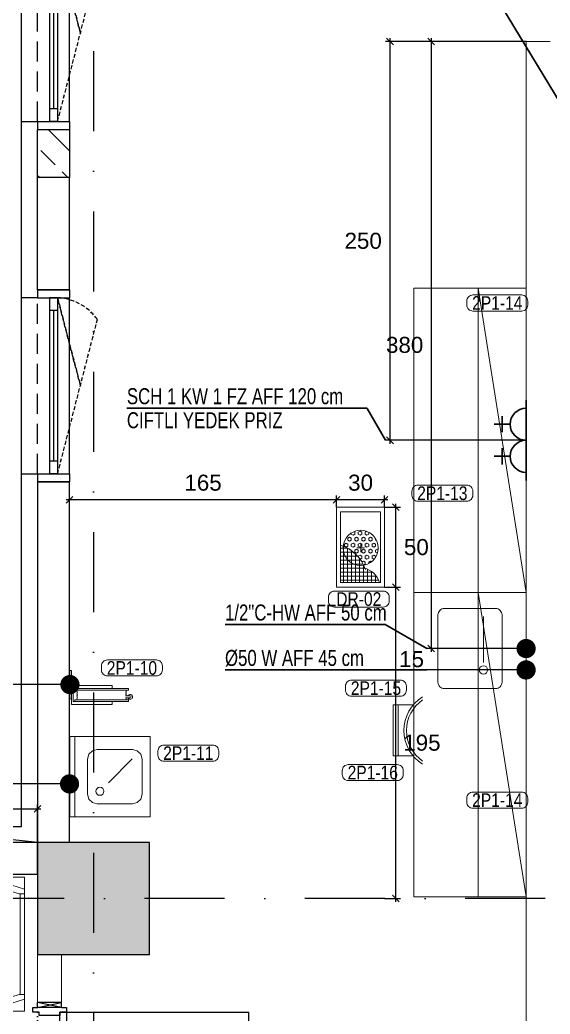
# Model space of a CAD drawing. Header units: millimetres. Extents: x -2755 to 27598, y -1135 to 13405.
# Drawn here: x 3949 to 4280, y 6718 to 7338 of the extents above; entities that cross this region are included whole.
import ezdxf
from ezdxf.enums import TextEntityAlignment as Align

# ---------------------------------------------------------------- set-up
doc = ezdxf.new("R2010")
doc.units = ezdxf.units.MM
doc.header["$LTSCALE"] = 100
for name, pattern in [('DASHDOT', [1, 0.5, -0.25, 0, -0.25]), ('DASHDOT2', [0.5, 0.25, -0.125, 0, -0.125]), ('DOT', [0.25, 0, -0.25]), ('HIDDEN', [0.375, 0.25, -0.125])]:
    doc.linetypes.add(name, pattern=pattern)
for name, color, linetype, lineweight in [('AD', 5, 'Continuous', 9), ('AK', 7, 'Continuous', 15), ('AP', 6, 'Continuous', 15), ('Y-DUVAR BIMS', 14, 'Continuous', 25), ('Y-DUVAR GAZBETON', 161, 'Continuous', 20)]:
    doc.layers.add(name, color=color, linetype=linetype, lineweight=lineweight)
doc.layers.add('AKS', color=7, linetype='DASHDOT2', transparency=0.8)
for name, color, linetype in [('DUVAR', 7, 'Continuous'), ('KA-PEN', 5, 'Continuous'), ('KA-PEN-5 @ 1', 5, 'Continuous'), ('KOLON', 7, 'Continuous'), ('KOR KASA', 1, 'Continuous'), ('OK', 7, 'Continuous'), ('OLCU DIS', 7, 'Continuous'), ('Rec-mantolamakulerengi', 230, 'Continuous'), ('TARAMA', 7, 'Continuous')]:
    doc.layers.add(name, color=color, linetype=linetype)
for name, color, linetype, lineweight, true_color in [('MAKPA ELEKTRIK', 7, 'Continuous', 30, 0x93039a), ('MAKPA GIDER OLC', 7, 'Continuous', 30, 0xcf6a1e), ('MAKPA SIHHI', 7, 'Continuous', 30, 0x428a93)]:
    doc.layers.add(name, color=color, linetype=linetype, lineweight=lineweight, true_color=true_color)
doc.layers.add('MAKPA YER IZGARASI', color=8, linetype='Continuous', lineweight=5, transparency=0.5)
doc.styles.add('MAKPA TESISAT', font='arial.ttf', dxfattribs={"height": 10})
doc.styles.add('OLC-50', font='romans.shx', dxfattribs={"width": 0.5, "height": 0.15})
doc.styles.add('olcu', font='romans.shx', dxfattribs={"width": 0.5})
doc.styles.add('POZ TEXT', font='ARIALN.TTF', dxfattribs={"height": 9})
doc.styles.add('TEZGAH POZ NO', font='arial.ttf', dxfattribs={"height": 10})
doc.dimstyles.new('1-200', dxfattribs={"dimtxt": 40, "dimasz": 2, "dimexe": 0, "dimexo": 0, "dimgap": 10, "dimtad": 1, "dimdec": 4, "dimrnd": 0.1, "dimzin": 9, "dimdsep": 46, "dimtxsty": 'olcu', "dimblk1": 'SOL', "dimblk2": 'SAG', "dimsah": 1, "dimcen": 0, "dimse1": 1, "dimse2": 1, "dimclre": 13, "dimadec": 0, "dimazin": 0, "dimtfac": 1, "dimtdec": 4, "dimtix": 1, "dimtmove": 2, "dimatfit": 2, "dimldrblk": 'SOL', "dimfxl": 0, "dimtolj": 1, "dimarcsym": 0})
doc.dimstyles.new('MAKPA TESISAT DIM', dxfattribs={"dimscale": 0.7, "dimtxt": 12, "dimasz": 6, "dimexe": 4, "dimexo": 0, "dimgap": 8, "dimtad": 2, "dimtih": 1, "dimtoh": 1, "dimdec": 0, "dimrnd": 5, "dimzin": 0, "dimdsep": 46, "dimtxsty": 'MAKPA TESISAT', "dimblk1": 'OBLIQUE', "dimblk2": 'OBLIQUE', "dimsah": 1, "dimcen": 0, "dimdle": 3, "dimclrd": 256, "dimclre": 256, "dimclrt": 256, "dimadec": 0, "dimazin": 0, "dimtfac": 1, "dimtdec": 0, "dimtix": 1, "dimtofl": 0, "dimtmove": 2, "dimatfit": 3, "dimldrblk": 'OBLIQUE', "dimfxl": 0, "dimtvp": 7, "dimtolj": 1, "dimtzin": 0, "dimarcsym": 0})

# ---------------------------------------------------------------- blocks, each defined once
blk = doc.blocks.new('TASIYICI SISTEM (2.KAT)')
at = {"layer": 'TARAMA'}
h = blk.add_hatch(dxfattribs=at)
h.set_pattern_fill('ANSI33', color=253, scale=100)
h.set_pattern_definition([(45, (83461.35, -12320), (-17.6776695, 17.6776695), []), (45, (83479.027, -12320), (-17.6776695, 17.6776695), [12.5, -6.25])])
h.paths.add_polyline_path([(-1920, -5565), (-1850, -5565), (-1850, -5495), (-1920, -5495)])
h.paths.add_polyline_path([(-5635, -7595), (-5575, -7595), (-5575, -7525), (-5635, -7525)])
h.paths.add_polyline_path([(-5935, -6785), (-5935, -6815), (-6050, -6815), (-6050, -6970), (-6080, -6970), (-6080, -6785)])
h.paths.add_polyline_path([(-6080, -7595), (-6020, -7595), (-6020, -7525), (-6080, -7525)])
h.paths.add_polyline_path([(-5640, -6900), (-5570, -6900), (-5570, -6970), (-5640, -6970)])
h.paths.add_polyline_path([(-2235, -5565), (-2175, -5565), (-2175, -5495), (-2235, -5495)])
h.paths.add_polyline_path([(-1540, -5565), (-1470, -5565), (-1470, -5495), (-1540, -5495)])
h.paths.add_polyline_path([(-1540, -6320), (-1470, -6320), (-1470, -6250), (-1540, -6250)])
h.paths.add_polyline_path([(-2240, -6320), (-2170, -6320), (-2170, -6250), (-2240, -6250)])
h.paths.add_polyline_path([(-1540, -6970), (-1470, -6970), (-1470, -6900), (-1540, -6900)])
h.paths.add_polyline_path([(-1510, -7595), (-1470, -7595), (-1470, -7420), (-1510, -7420)])
h.paths.add_polyline_path([(-2220, -7595), (-2190, -7595), (-2190, -6900), (-2220, -6900)])
h.paths.add_polyline_path([(-3090, -6320), (-3020, -6320), (-3020, -6250), (-3090, -6250)])
h.paths.add_polyline_path([(-3940, -6320), (-3870, -6320), (-3870, -6250), (-3940, -6250)])
h.paths.add_polyline_path([(-4790, -6320), (-4720, -6320), (-4720, -6250), (-4790, -6250)])
h.paths.add_polyline_path([(-3090, -6970), (-3020, -6970), (-3020, -6900), (-3090, -6900)])
h.paths.add_polyline_path([(-3940, -6970), (-3870, -6970), (-3870, -6900), (-3940, -6900)])
h.paths.add_polyline_path([(-4790, -6970), (-4720, -6970), (-4720, -6900), (-4790, -6900)])
h.paths.add_polyline_path([(-3085, -7595), (-3025, -7595), (-3025, -7525), (-3085, -7525)])
h.paths.add_polyline_path([(-3935, -7595), (-3875, -7595), (-3875, -7525), (-3935, -7525)])
h.paths.add_polyline_path([(-4785, -7595), (-4725, -7595), (-4725, -7525), (-4785, -7525)])
h.paths.add_polyline_path([(-3085, -5565), (-3025, -5565), (-3025, -5495), (-3085, -5495)])
h.paths.add_polyline_path([(-3935, -5565), (-3875, -5565), (-3875, -5495), (-3935, -5495)])
h.paths.add_polyline_path([(-4785, -5565), (-4725, -5565), (-4725, -5495), (-4785, -5495)])
h.paths.add_polyline_path([(-6210, -5495), (-5590, -5495), (-5590, -6435), (-5795, -6435), (-5795, -6405), (-5620, -6405), (-5620, -5525), (-6050, -5525), (-6050, -6405), (-5935, -6405), (-5935, -6435), (-6210, -6435), (-6210, -6405), (-6080, -6405), (-6080, -5525), (-6210, -5525)])
h.paths.add_polyline_path([(-500, -6970), (-430, -6970), (-430, -6900), (-500, -6900)])
h.paths.add_polyline_path([(-890, -7315), (-820, -7315), (-820, -7245), (-890, -7245)])
h.paths.add_polyline_path([(-245, -6320), (-175, -6320), (-175, -6250), (-245, -6250)])
h.paths.add_polyline_path([(-890, -6320), (-820, -6320), (-820, -6250), (-890, -6250)])
h.paths.add_polyline_path([(-890, -6970), (-820, -6970), (-820, -6900), (-890, -6900)])
h.paths.add_polyline_path([(-1600, -4475), (-1890, -4475), (-1890, -4715), (-1470, -4715), (-1470, -4745), (-1920, -4745), (-1920, -4445), (-1600, -4445)])
h.paths.add_polyline_path([(-755, -4715), (-1005, -4715), (-1005, -4755), (-755, -4755)])
h.paths.add_polyline_path([(-755, -5525), (-1005, -5525), (-1005, -5565), (-755, -5565)])
h.paths.add_polyline_path([(-135, -5835), (-135, -5565), (-405, -5565), (-405, -5245), (-375, -5245), (-375, -5535), (-135, -5535), (-135, -4415), (-105, -4415), (-105, -5865), (-205, -5865), (-205, -5835)])
at = {"layer": 'AKS', "color": 14, "ltscale": 2}
for p, q in [((-1885, 1005), (-1885, -13375)), ((16415, -5530), (-7145, -5530))]:
    blk.add_line(p, q, dxfattribs=at)
at = {"layer": 'KOLON', "color": 4, "ltscale": 5}
blk.add_lwpolyline([(-1920, -5565), (-1850, -5565), (-1850, -5495), (-1920, -5495)], close=True, dxfattribs=at)
blk = doc.blocks.new('*U118')
at = {"color": 0}
for p, q in [((-10, 5), (-10, 115)), ((12.5, 115), (7.5, 115)), ((7.5, 115), (7.5, 5)), ((12.5, 115), (12.5, 5)), ((20, 5), (20, 115)), ((12.5, 107), (7.5, 107)), ((10, 107), (10, 13)), ((12.5, 13), (7.5, 13)), ((12.5, 5), (7.5, 5)), ((12.5, 5), (7.5, 5))]:
    blk.add_line(p, q, dxfattribs=at)
at = {"color": 0, "linetype": 'HIDDEN', "ltscale": 0.5}
blk.add_line((0, 5), (0, 115), dxfattribs=at)
at = {"linetype": 'HIDDEN', "ltscale": 0.1}
for p, q in [((12.5, 115), (26.76, 60.22)), ((26.76, 60.22), (12.5, 115)), ((12.51, 5), (37.4, 101.44))]:
    blk.add_line(p, q, dxfattribs=at)
blk.add_arc((10.97, 82.53), 32.5, 35.57763, 87.29836, dxfattribs=at)
at = {"layer": 'Rec-mantolamakulerengi'}
for p, q in [((0, 115), (20, 115)), ((0, 5), (20, 5))]:
    blk.add_line(p, q, dxfattribs=at)
for points in [[(0, 120), (0, 115)], [(20, 120), (20, 115)], [(0, 5), (0, 0)], [(20, 5), (20, 0)]]:
    blk.add_lwpolyline(points, dxfattribs=at)
at = {"layer": 'Y-DUVAR BIMS'}
for p, q in [((0, 120), (20, 120)), ((0, 0), (20, 0))]:
    blk.add_line(p, q, dxfattribs=at)
blk = doc.blocks.new('20-30 hatil')
at = {"layer": 'TARAMA'}
h = blk.add_hatch(dxfattribs=at)
h.set_pattern_fill('ANSI33', color=253, scale=100)
h.set_pattern_definition([(45, (-14230.717, 46.517), (-17.67767, 17.67767), []), (45, (-14213.04, 46.517), (-17.67767, 17.67767), [12.5, -6.25])])
h.paths.add_polyline_path([(-15, 20), (-15, 0), (15, 0), (15, 20)])
at = {"color": 0}
blk.add_lwpolyline([(-15, 20), (15, 20), (15, 0), (-15, 0), (-15, 20)], dxfattribs=at)
blk = doc.blocks.new('DIS CEPHE_KAT2')
at = {"layer": 'Rec-mantolamakulerengi'}
for points in [[(3960, 7165), (3950, 7165), (3950, 7275), (3960, 7275)], [(3610, 6825), (3610, 6835), (3950, 6835), (3950, 7055), (3960, 7055)]]:
    blk.add_lwpolyline(points, dxfattribs=at)
at = {"layer": 'Y-DUVAR BIMS'}
blk.add_line((3980, 7170), (3980, 7240), dxfattribs=at)
for points in [[(3980, 7170), (3960, 7170), (3960, 7240)], [(3980, 6825), (3980, 7050), (3960, 7050), (3960, 6825)], [(3960, 6825), (3705, 6825)], [(3960, 6805), (3705, 6805)]]:
    blk.add_lwpolyline(points, dxfattribs=at)
at = {"layer": 'KA-PEN'}
for p in [(3960, 7270), (3960, 7050)]:
    blk.add_blockref('*U118', p, dxfattribs=at)
at = {"layer": 'KOLON', "color": 4, "rotation": 270}
blk.add_blockref('20-30 hatil', (3960, 7255), dxfattribs=at)
blk = doc.blocks.new('SOL')
at = {"color": 0}
for p, q in [((0, 30), (0, -6.96)), ((7.58, 0), (-6.97, 0))]:
    blk.add_line(p, q, dxfattribs=at)
blk.add_circle((0, 0), 3, dxfattribs=at)
blk = doc.blocks.new('SAG')
at = {"color": 0}
for p, q in [((0, -30), (0, 6.96)), ((7.58, 0), (-6.97, 0))]:
    blk.add_line(p, q, dxfattribs=at)
blk.add_circle((0, 0), 3, dxfattribs=at)
blk = doc.blocks.new('*D180')
at = {"layer": 'OLCU DIS', "color": 0, "lineweight": -2, "transparency": 16777216}
blk.add_line((-328, 13135), (19098, 13135), dxfattribs=at)
at = {"layer": 'OLCU DIS', "color": 0, "lineweight": -2, "transparency": 16777216, "xscale": 2, "yscale": 2, "zscale": 2, "rotation": 180}
blk.add_blockref('SOL', (-330, 13135), dxfattribs=at)
at = {"layer": 'OLCU DIS', "color": 0, "lineweight": -2, "transparency": 16777216, "xscale": 2, "yscale": 2, "zscale": 2}
blk.add_blockref('SAG', (19100, 13135), dxfattribs=at)
at = {"layer": 'OLCU DIS', "color": 0, "transparency": 16777216, "insert": (9385, 13165), "char_height": 40, "attachment_point": 5, "style": 'olcu'}
blk.add_mtext('\\A1;19430', dxfattribs=at)
blk = doc.blocks.new('_Open30')
at = {"color": 0, "linetype": 'ByBlock', "lineweight": -2}
for p, q in [((-1, 0.27), (0, 0)), ((0, 0), (-1, -0.27)), ((0, 0), (-1, 0))]:
    blk.add_line(p, q, dxfattribs=at)
blk = doc.blocks.new('*D236')
at = {"layer": 'OLCU DIS', "color": 0, "lineweight": -2, "transparency": 16777216}
blk.add_line((-1200, 1712), (-1200, 12198), dxfattribs=at)
at = {"layer": 'OLCU DIS', "color": 0, "lineweight": -2, "transparency": 16777216, "xscale": 2, "yscale": 2, "zscale": 2}
for name, p, rotation in [('SAG', (-1200, 12200), 90), ('SOL', (-1200, 1710), 270)]:
    blk.add_blockref(name, p, dxfattribs=dict(at, rotation=rotation))
at = {"layer": 'OLCU DIS', "color": 0, "transparency": 16777216, "insert": (-1230, 6955), "char_height": 40, "attachment_point": 5, "rotation": 90, "style": 'olcu'}
blk.add_mtext('\\A1;10490', dxfattribs=at)
blk = doc.blocks.new('*D240')
at = {"layer": 'OLCU DIS', "color": 0, "lineweight": -2, "transparency": 16777216}
blk.add_line((-960, 6827), (-960, 8318), dxfattribs=at)
at = {"layer": 'OLCU DIS', "color": 0, "lineweight": -2, "transparency": 16777216, "xscale": 2, "yscale": 2, "zscale": 2}
for name, p, rotation in [('SAG', (-960, 8320), 90), ('SOL', (-960, 6825), 270)]:
    blk.add_blockref(name, p, dxfattribs=dict(at, rotation=rotation))
at = {"layer": 'OLCU DIS', "color": 0, "transparency": 16777216, "insert": (-990, 7572.5), "char_height": 40, "attachment_point": 5, "rotation": 90, "style": 'olcu'}
blk.add_mtext('\\A1;1495', dxfattribs=at)
blk = doc.blocks.new('*D266')
at = {"layer": 'OLCU DIS', "color": 0, "lineweight": -2, "transparency": 16777216}
blk.add_line((-840, 6827), (-840, 7043), dxfattribs=at)
at = {"layer": 'OLCU DIS', "color": 0, "lineweight": -2, "transparency": 16777216, "xscale": 2, "yscale": 2, "zscale": 2}
for name, p, rotation in [('SAG', (-840, 7045), 90), ('SOL', (-840, 6825), 270)]:
    blk.add_blockref(name, p, dxfattribs=dict(at, rotation=rotation))
at = {"layer": 'OLCU DIS', "color": 0, "transparency": 16777216, "insert": (-870, 6935), "char_height": 40, "attachment_point": 5, "rotation": 90, "style": 'olcu'}
blk.add_mtext('\\A1;220', dxfattribs=at)
blk = doc.blocks.new('*D267')
at = {"layer": 'OLCU DIS', "color": 0, "lineweight": -2, "transparency": 16777216}
blk.add_line((-840, 7047), (-840, 7168), dxfattribs=at)
at = {"layer": 'OLCU DIS', "color": 0, "lineweight": -2, "transparency": 16777216, "xscale": 2, "yscale": 2, "zscale": 2}
for name, p, rotation in [('SAG', (-840, 7170), 90), ('SOL', (-840, 7045), 270)]:
    blk.add_blockref(name, p, dxfattribs=dict(at, rotation=rotation))
at = {"layer": 'OLCU DIS', "color": 0, "transparency": 16777216, "insert": (-870, 7107.5), "char_height": 40, "attachment_point": 5, "rotation": 90, "style": 'olcu'}
blk.add_mtext('\\A1;125', dxfattribs=at)
blk = doc.blocks.new('*D268')
at = {"layer": 'OLCU DIS', "color": 0, "lineweight": -2, "transparency": 16777216}
blk.add_line((-840, 7172), (-840, 7268), dxfattribs=at)
at = {"layer": 'OLCU DIS', "color": 0, "lineweight": -2, "transparency": 16777216, "xscale": 2, "yscale": 2, "zscale": 2}
for name, p, rotation in [('SAG', (-840, 7270), 90), ('SOL', (-840, 7170), 270)]:
    blk.add_blockref(name, p, dxfattribs=dict(at, rotation=rotation))
at = {"layer": 'OLCU DIS', "color": 0, "transparency": 16777216, "insert": (-870, 7220), "char_height": 40, "attachment_point": 5, "rotation": 90, "style": 'olcu'}
blk.add_mtext('\\A1;100', dxfattribs=at)
blk = doc.blocks.new('*D269')
at = {"layer": 'OLCU DIS', "color": 0, "lineweight": -2, "transparency": 16777216}
blk.add_line((-840, 7272), (-840, 7388), dxfattribs=at)
at = {"layer": 'OLCU DIS', "color": 0, "lineweight": -2, "transparency": 16777216, "xscale": 2, "yscale": 2, "zscale": 2}
for name, p, rotation in [('SAG', (-840, 7390), 90), ('SOL', (-840, 7270), 270)]:
    blk.add_blockref(name, p, dxfattribs=dict(at, rotation=rotation))
at = {"layer": 'OLCU DIS', "color": 0, "transparency": 16777216, "insert": (-752.25, 7303.43), "char_height": 40, "attachment_point": 5, "rotation": 90, "style": 'olcu'}
blk.add_mtext('\\A1;120', dxfattribs=at)
blk = doc.blocks.new('*U3009')
at = {"color": 0, "linetype": 'DOT', "ltscale": 0.1}
blk.add_line((-120, 15), (0, 15), dxfattribs=at)
at = {"color": 0, "lineweight": -2}
for p, q in [((-60, 7.5), (-60, 7.5)), ((-107, -3), (-107, 1)), ((-13.1, -3), (-13.1, 1)), ((-3, -3), (-3, -117))]:
    blk.add_line(p, q, dxfattribs=at)
for points in [[(-120, 0), (-120, -3), (-117, -3), (-117, 1), (-115, 1), (-115, 14), (-117, 14), (-117, 18), (-120, 18), (-120, 15)], [(0, 0), (0, -3), (-3, -3), (-3, 1), (-5, 1), (-5, 14), (-3, 14), (-3, 18), (0, 18), (0, 15)]]:
    blk.add_lwpolyline(points, dxfattribs=at)
blk.add_lwpolyline([(-117, -3), (-117, 1), (-3, 1), (-3, -3)], close=True, dxfattribs=at)
blk.add_arc((-3, -3), 114, 180, 270, dxfattribs=at)
at = {"style": 'OLC-50', "width": 0.5, "flags": 1}
for tag, p in [('K-NO', (-182.76, -83.82)), ('K-KANRENK', (-2.31, -88.79)), ('K-BLOK', (-183.43, -120.56)), ('K-KASRENK', (-1.25, -126.74)), ('K-KAT', (-184.31, -156.03)), ('K-TAMACILMA', (-2.77, -165.71)), ('K-MAHALKOD', (-183.25, -193.98)), ('K-FOTOSEL', (-1.83, -201.71)), ('K-MAHALAD', (-184.78, -232.95)), ('K-HERMETIK', (0.08, -236.3)), ('K-ACILISYON', (-183.83, -268.95)), ('K-HIDROLIK', (-2.21, -270.16)), ('K-YANGIN', (-181.93, -303.54)), ('K-KART', (-0.38, -303.83)), ('K-KANATTIP', (-184.21, -337.41)), ('K-BAND', (-1.83, -345.67)), ('K-KANATMALZ', (-182.39, -371.07)), ('K-MENFEZ', (0.08, -380.26)), ('K-KASAMALZ', (-181.37, -410.06)), ('K-PBAR', (-2.21, -414.12)), ('K-KASATIP', (-182.05, -446.79)), ('K-ELEKTRIKLI', (-0.38, -447.79)), ('K-DUVAR', (-182.05, -485.23)), ('K-TIP', (-0.38, -486.44)), ('K-REZ1', (-0.38, -524.33)), ('K-REZ2', (-0.38, -560.76)), ('K-REZ3', (-0.38, -600.74))]:
    blk.add_attdef(tag, p, '', height=30, dxfattribs=at)
blk = doc.blocks.new('kor kasa')
at = {"layer": 'KOR KASA'}
for p, q in [((0, 126), (15, 126)), ((15, 126), (15, 123)), ((0, 3), (0, 0)), ((0, 3), (15, 3)), ((15, 3), (15, 0))]:
    blk.add_line(p, q, dxfattribs=at)
for points in [[(15, 126), (0, 123)], [(0, 126), (15, 123)], [(0, 126), (0, 123)], [(0, 123), (15, 123)], [(15, 3), (0, 0)], [(0, 3), (15, 0)], [(0, 0), (15, 0)]]:
    blk.add_lwpolyline(points, dxfattribs=at)
blk = doc.blocks.new('CT197')
at = {"layer": 'AK'}
blk.add_lwpolyline([(0, -70), (190, -70), (190, 0), (0, 0)], close=True, dxfattribs=at)
at = {"layer": 'AP', "style": 'TEZGAH POZ NO', "flags": 8}
blk.add_attdef('0', (0, -69), '', height=10, dxfattribs=at)
blk = doc.blocks.new('50x40 EVYE')
at = {"layer": 'AD'}
for p, q in [((8.7, 28.35), (-20, 28.35)), ((13.35, 23.7), (13.35, 5))]:
    blk.add_line(p, q, dxfattribs=at)
blk.add_lwpolyline([(21, 0), (-21, 0, -0.414214), (-25, 4), (-25, 36, -0.414214), (-21, 40), (21, 40, -0.414214), (25, 36), (25, 4, -0.414214)], format="xyb", close=True, dxfattribs=at)
blk.add_circle((13.35, 28.35), 2.65, dxfattribs=at)
blk = doc.blocks.new('ET197L')
at = {"layer": 'AK'}
blk.add_lwpolyline([(0, -70), (190, -70), (190, 0), (0, 0)], close=True, dxfattribs=at)
blk.add_blockref('50x40 EVYE', (35, -55), dxfattribs=at)
blk = doc.blocks.new('DR193')
at = {"layer": 'AD'}
blk.add_line((0, -30), (190, 0), dxfattribs=at)
at = {"layer": 'AK'}
blk.add_lwpolyline([(0, -30), (190, -30), (190, 0), (0, 0)], close=True, dxfattribs=at)
blk = doc.blocks.new('EL YIKAMA EVYESI 3D')
at = {"layer": 'AD'}
blk.add_line((36.09, -38.83), (21.18, -23.97), dxfattribs=at)
blk.add_lwpolyline([(36, -11), (39, -11.8), (41.2, -14), (42, -17), (42, -39), (41.2, -42), (39, -44.2), (36, -45), (14, -45), (11, -44.2), (8.8, -42), (8, -39), (8, -17), (8.8, -14), (11, -11.8), (14, -11)], close=True, dxfattribs=at)
blk.add_circle((15.88, -18.66), 2.5, dxfattribs=at)
at = {"layer": 'AK', "color": 0}
blk.add_line((0, -3), (50, -3), dxfattribs=at)
blk.add_lwpolyline([(0, -50), (50, -50), (50, 0), (0, 0)], close=True, dxfattribs=at)
blk = doc.blocks.new('yer yıkama hortumu')
at = {"layer": 'AD'}
for p, q in [((4.2, -37.6), (4.2, -34.6)), ((5.4, -37.6), (5.4, -34.6))]:
    blk.add_line(p, q, dxfattribs=at)
for centre, radius, start, end in [((3.6, -5), 0.6, 0, 180), ((4.8, -5), 0.6, 0, 180), ((6, -5), 0.6, 0, 180), ((7.2, -5), 0.6, 0, 180), ((8.4, -5), 0.6, 0, 180), ((3.6, -34.6), 0.6, 180, 0), ((4.8, -37.6), 1.5, 113.57818, 66.42182), ((6, -34.6), 0.6, 180, 0), ((7.2, -34.6), 0.6, 180, 0), ((8.4, -34.6), 0.6, 180, 0), ((4.8, -37.6), 0.6, 180, 0)]:
    blk.add_arc(centre, radius, start, end, dxfattribs=at)
at = {"layer": 'AK'}
for p, q in [((3.65, 0), (21.35, 0)), ((3.65, -1), (3.65, 0)), ((21.35, -1), (21.35, 0)), ((0, -26.3), (0, -1)), ((0, -1), (21.35, -1)), ((2, -36.6), (2, -2)), ((2, -2), (10, -2)), ((2, -3), (3, -3)), ((3, -36.6), (3, -3)), ((9, -36.6), (9, -3)), ((9, -3), (10, -3)), ((10, -36.6), (10, -2)), ((12, -26.3), (12, -1)), ((2, -26.3), (0, -26.3)), ((10, -26.3), (12, -26.3)), ((2, -36.6), (3, -36.6)), ((9, -36.6), (10, -36.6))]:
    blk.add_line(p, q, dxfattribs=at)
blk = doc.blocks.new('88230111')
at = {"layer": 'AD'}
for p, q in [((-0.12, -7.5), (7.77, -5)), ((69.95, -3), (7.77, -3)), ((7.77, -3), (7.77, -80.7)), ((63.95, -2), (13.77, -2)), ((13.77, -2), (13.77, -3)), ((63.95, -2), (63.95, -3)), ((69.95, -80.7), (69.95, -3)), ((77.84, -7.5), (69.95, -5)), ((-0.12, -10.41), (-0.12, -7.5)), ((-0.12, -10.41), (3.33, -10.41)), ((2.63, -73.3), (2.63, -10.41)), ((3.33, -10.41), (7.77, -9)), ((69.95, -9), (74.39, -10.41)), ((74.39, -10.41), (77.84, -10.41)), ((75.09, -73.3), (75.09, -10.41)), ((77.84, -10.41), (77.84, -7.5)), ((-0.12, -76.2), (-0.12, -73.3)), ((-0.12, -73.3), (3.33, -73.3)), ((3.33, -73.3), (7.77, -74.7)), ((74.39, -73.3), (69.95, -74.7)), ((77.84, -73.3), (74.39, -73.3)), ((77.84, -76.2), (77.84, -73.3)), ((7.77, -78.7), (-0.12, -76.2)), ((69.95, -78.7), (77.84, -76.2)), ((7.77, -80.7), (69.95, -80.7))]:
    blk.add_line(p, q, dxfattribs=at)
at = {"layer": 'AK'}
blk.add_lwpolyline([(77.7, -83.7), (77.7, 0), (0, 0), (0, -83.7)], close=True, dxfattribs=at)
blk = doc.blocks.new('POZ_X')
at = {"layer": 'AP'}
blk.add_lwpolyline([(15.25, 10), (-15.25, 10, 0.414214), (-19, 6.25), (-19, 3.75, 0.414214), (-15.25, 0), (15.25, 0, 0.414214), (19, 3.75), (19, 6.25, 0.414214)], format="xyb", close=True, dxfattribs=at)
at = {"layer": 'AP', "style": 'POZ TEXT'}
blk.add_attdef('POZ_NO', text='', height=8, dxfattribs=at).set_placement((-1, 5.1), align=Align.MIDDLE_CENTER)
at = {"layer": 'AP', "style": 'POZ TEXT', "flags": 1}
blk.add_attdef('URUN_ADI', text='', height=7, dxfattribs=at).set_placement((0, -4.34), align=Align.MIDDLE_CENTER)
blk = doc.blocks.new('300x500')
at = {"layer": 'MAKPA YER IZGARASI', "linetype": 'Continuous', "ltscale": 2}
for p, q in [((-24.53, 15.07), (25.47, 15.07)), ((-24.53, 15.07), (-24.53, -14.93)), ((-21.66, 12.56), (22.47, 12.56)), ((-21.66, 12.56), (-21.66, -12.4)), ((22.47, 12.56), (22.47, -12.4)), ((25.47, 15.07), (25.47, -14.93)), ((-21.66, -12.4), (22.47, -12.4)), ((25.47, -14.93), (-24.53, -14.93))]:
    blk.add_line(p, q, dxfattribs=at)
at = {"layer": 'MAKPA YER IZGARASI', "color": 1, "linetype": 'Continuous', "ltscale": 2}
for p, q in [((-20.18, -11.15), (-20.18, 12.56)), ((-17.68, -9.73), (-17.68, 12.56)), ((-15.18, -7.38), (-15.18, 12.56)), ((-12.68, -2.67), (-12.68, 12.56)), ((-10.18, 4.16), (-10.18, 12.56)), ((-7.68, 7.87), (-7.68, 12.56)), ((-5.18, 9.7), (-5.18, 12.56)), ((-2.68, 10.67), (-2.68, 12.56)), ((-0.18, 11), (-0.18, 12.56)), ((-21.66, 10.72), (-2.46, 10.72)), ((-21.66, 8.22), (-7.31, 8.22)), ((-7.68, -0.05), (-7.68, 7.87)), ((-7.31, 8.22), (-0.18, 8.22)), ((-5.18, 1.91), (-5.18, 9.7)), ((-2.68, 4.52), (-2.68, 10.67)), ((-2.46, 10.72), (1.01, 10.72)), ((-1.43, 5.85), (-0.81, 6.93)), ((-0.81, 6.93), (-0.87, 7.04)), ((-0.18, 8.21), (-0.18, 11)), ((0.44, 9.09), (1.07, 10.18)), ((1.07, 8.01), (0.44, 9.09)), ((1.07, 10.18), (2.32, 10.18)), ((1.07, 8.01), (2.32, 8.01)), ((2.94, 9.09), (2.32, 10.18)), ((2.32, 8.01), (2.94, 9.09)), ((4.19, 6.93), (4.82, 8.01)), ((4.82, 5.85), (4.19, 6.93)), ((4.82, 8.01), (6.07, 8.01)), ((6.69, 6.93), (6.07, 8.01)), ((6.07, 5.85), (6.69, 6.93)), ((-21.66, 5.72), (-9.39, 5.72)), ((-21.66, 3.22), (-10.52, 3.22)), ((-21.66, 0.72), (-10.98, 0.72)), ((-10.98, 0.72), (-6.61, 0.72)), ((-10.52, 3.22), (-3.83, 3.22)), ((-10.18, -1.55), (-10.18, 4.16)), ((-9.39, 5.72), (-1.76, 5.72)), ((-6.43, -0.65), (-7.04, 0.4)), ((-5.63, 1.52), (-5.18, 1.52)), ((-4.56, 0.43), (-5.18, 1.52)), ((-5.18, -0.65), (-4.56, 0.43)), ((-3.31, 2.6), (-2.68, 3.68)), ((-2.68, 1.52), (-3.31, 2.6)), ((-2.68, 3.68), (-1.43, 3.68)), ((-2.68, 1.52), (-1.43, 1.52)), ((2.65, 0), (-2.65, 0)), ((-1.67, 5.85), (-1.43, 5.85)), ((-0.81, 2.6), (-1.43, 3.68)), ((-1.43, 1.52), (-0.81, 2.6)), ((0, 2.48), (0, -2.48)), ((0.44, 4.76), (1.07, 5.85)), ((1.07, 3.68), (0.44, 4.76)), ((0.44, 0.43), (1.07, 1.52)), ((1.07, -0.65), (0.44, 0.43)), ((1.07, 5.85), (2.32, 5.85)), ((1.07, 3.68), (2.32, 3.68)), ((1.07, 1.52), (2.32, 1.52)), ((2.94, 4.76), (2.32, 5.85)), ((2.32, 3.68), (2.94, 4.76)), ((2.94, 0.43), (2.32, 1.52)), ((2.32, -0.65), (2.94, 0.43)), ((4.19, 2.6), (4.82, 3.68)), ((4.82, 1.52), (4.19, 2.6)), ((4.82, 5.85), (6.07, 5.85)), ((4.82, 3.68), (6.07, 3.68)), ((4.82, 1.52), (6.07, 1.52)), ((6.69, 2.6), (6.07, 3.68)), ((6.07, 1.52), (6.69, 2.6)), ((7.94, 4.76), (8.57, 5.85)), ((8.57, 3.68), (7.94, 4.76)), ((7.94, 0.43), (8.57, 1.52)), ((8.57, -0.65), (7.94, 0.43)), ((8.57, 5.85), (9.32, 5.85)), ((8.57, 3.68), (9.82, 3.68)), ((8.57, 1.52), (9.82, 1.52)), ((9.82, 3.68), (10.15, 4.25)), ((10.44, 0.43), (9.82, 1.52)), ((9.82, -0.65), (10.44, 0.43)), ((-21.66, -1.78), (-10.86, -1.78)), ((-21.66, -4.28), (-13.3, -4.28)), ((-10.86, -1.78), (-10.64, -1.78)), ((-10.18, -2.81), (-10.75, -1.83)), ((-10.18, -2.81), (-8.93, -2.81)), ((-9.81, -4.98), (-8.93, -4.98)), ((-8.93, -2.81), (-8.31, -1.73)), ((-8.31, -6.06), (-8.93, -4.98)), ((-8.31, -1.73), (-8.85, -0.8)), ((-8.7, -6.73), (-8.31, -6.06)), ((-7.06, -3.9), (-6.43, -2.81)), ((-6.43, -4.98), (-7.06, -3.9)), ((-6.43, -0.65), (-5.18, -0.65)), ((-6.43, -2.81), (-5.18, -2.81)), ((-6.43, -4.98), (-5.18, -4.98)), ((-4.56, -3.9), (-5.18, -2.81)), ((-5.18, -4.98), (-4.56, -3.9)), ((-3.31, -1.73), (-2.68, -0.65)), ((-2.68, -2.81), (-3.31, -1.73)), ((-3.31, -6.06), (-2.68, -4.98)), ((-2.68, -7.14), (-3.31, -6.06)), ((-2.68, -0.65), (-1.43, -0.65)), ((-2.68, -2.81), (-1.43, -2.81)), ((-2.68, -4.98), (-1.43, -4.98)), ((-0.81, -1.73), (-1.43, -0.65)), ((-1.43, -2.81), (-0.81, -1.73)), ((-0.81, -6.06), (-1.43, -4.98)), ((-1.43, -7.14), (-0.81, -6.06)), ((0.44, -3.9), (1.07, -2.81)), ((1.07, -4.98), (0.44, -3.9)), ((1.07, -0.65), (2.32, -0.65)), ((1.07, -2.81), (2.32, -2.81)), ((1.07, -4.98), (2.32, -4.98)), ((2.94, -3.9), (2.32, -2.81)), ((2.32, -4.98), (2.94, -3.9)), ((4.19, -1.73), (4.82, -0.65)), ((4.82, -2.81), (4.19, -1.73)), ((4.19, -6.06), (4.82, -4.98)), ((4.82, -7.14), (4.19, -6.06)), ((4.82, -0.65), (6.07, -0.65)), ((4.82, -2.81), (6.07, -2.81)), ((4.82, -4.98), (6.07, -4.98)), ((6.69, -1.73), (6.07, -0.65)), ((6.07, -2.81), (6.69, -1.73)), ((6.69, -6.06), (6.07, -4.98)), ((6.07, -7.14), (6.69, -6.06)), ((7.94, -3.9), (8.57, -2.81)), ((8.57, -4.98), (7.94, -3.9)), ((8.57, -0.65), (9.82, -0.65)), ((8.57, -2.81), (9.82, -2.81)), ((8.57, -4.98), (9.81, -4.98)), ((10.35, -3.73), (9.82, -2.81)), ((-21.66, -6.78), (-14.72, -6.78)), ((-21.66, -9.28), (-17.09, -9.28)), ((-7.06, -8.23), (-6.43, -7.14)), ((-6.83, -8.62), (-7.06, -8.23)), ((-6.43, -7.14), (-5.18, -7.14)), ((-5.86, -9.31), (-5.18, -9.31)), ((-4.56, -8.23), (-5.18, -7.14)), ((-5.18, -9.31), (-4.56, -8.23)), ((-3.31, -10.39), (-2.68, -9.31)), ((-3.24, -10.51), (-3.31, -10.39)), ((-2.68, -7.14), (-1.43, -7.14)), ((-2.68, -9.31), (-1.43, -9.31)), ((-0.81, -10.39), (-1.43, -9.31)), ((-1.13, -10.94), (-0.81, -10.39)), ((0.44, -8.23), (1.07, -7.14)), ((1.07, -9.31), (0.44, -8.23)), ((1.07, -7.14), (2.32, -7.14)), ((1.07, -9.31), (2.32, -9.31)), ((2.94, -8.23), (2.32, -7.14)), ((2.32, -9.31), (2.94, -8.23)), ((4.36, -10.1), (4.82, -9.31)), ((4.82, -7.14), (6.07, -7.14)), ((4.82, -9.31), (5.86, -9.31))]:
    blk.add_line(p, q, dxfattribs=at)
blk.add_circle((0, 0), 11, dxfattribs=at)
for centre, radius, start, end in [((-21.23, 19.78), 24.02, 288.99493, 342.4969), ((-25.38, 0.94), 13.16, 286.41921, 346.65786)]:
    blk.add_arc(centre, radius, start, end, dxfattribs=at)
blk = doc.blocks.new('COP')
at = {"layer": 'AD'}
blk.add_arc((0.48, 13.01), 23.08, 214.31978, 325.68022, dxfattribs=at)
at = {"layer": 'AK'}
for points in [[(-15.63, -5.68), (-15.63, -13.72), (-15.63, -15.31), (16.34, -15.31), (16.34, -5.9)], [(-15.63, -5.8), (-15.63, -16.89), (-15.63, -18.48), (16.34, -18.48), (16.34, -5.8)]]:
    blk.add_lwpolyline(points, dxfattribs=at)
blk.add_arc((0.48, 13.01), 24.68, 211.82046, 328.17954, dxfattribs=at)
blk = doc.blocks.new('SIHHI NOKTA')
at = {"layer": 'MAKPA SIHHI', "const_width": 6}
blk.add_lwpolyline([(3, 0, -1), (-3, 0, -1)], format="xyb", close=True, dxfattribs=at)
blk = doc.blocks.new('_OBLIQUE')
at = {"color": 0, "linetype": 'ByBlock', "lineweight": -2}
blk.add_line((-0.5, -0.5), (0.5, 0.5), dxfattribs=at)
blk = doc.blocks.new('*D2901')
at = {"layer": 'MAKPA SIHHI', "lineweight": -2, "transparency": 16777216}
for p, q in [((4265, 7325), (4203.03, 7325)), ((4205.83, 7327.1), (4205.83, 6943.9)), ((4265, 6946), (4203.03, 6946))]:
    blk.add_line(p, q, dxfattribs=at)
at = {"layer": 'MAKPA SIHHI', "lineweight": -2, "transparency": 16777216, "xscale": 4.199999999999999, "yscale": 4.199999999999999, "zscale": 4.199999999999999}
for p, rotation in [((4205.83, 7325), 90), ((4205.83, 6946), 270)]:
    blk.add_blockref('_OBLIQUE', p, dxfattribs=dict(at, rotation=rotation))
at = {"layer": 'MAKPA SIHHI', "transparency": 16777216, "insert": (4189.2, 7135.5), "char_height": 10, "attachment_point": 5, "style": 'MAKPA TESISAT'}
blk.add_mtext('\\A1;380', dxfattribs=at)
blk = doc.blocks.new('*D2902')
at = {"layer": 'MAKPA SIHHI', "lineweight": -2, "transparency": 16777216}
for p, q in [((4265, 6946), (4203.03, 6946)), ((4265, 6932.65), (4203.03, 6932.65))]:
    blk.add_line(p, q, dxfattribs=at)
at = {"layer": 'MAKPA SIHHI', "transparency": 16777216, "insert": (4193.5, 6939.33), "char_height": 10, "attachment_point": 5, "style": 'MAKPA TESISAT'}
blk.add_mtext('\\A1;15', dxfattribs=at)
blk = doc.blocks.new('*D2877')
at = {"layer": 'MAKPA GIDER OLC', "lineweight": -2, "transparency": 16777216}
for p, q in [((4176.68, 7034.3), (4186.55, 7034.3)), ((4183.75, 6982.2), (4183.75, 7036.4)), ((4176.68, 6984.3), (4186.55, 6984.3))]:
    blk.add_line(p, q, dxfattribs=at)
at = {"layer": 'MAKPA GIDER OLC', "lineweight": -2, "transparency": 16777216, "xscale": 4.199999999999999, "yscale": 4.199999999999999, "zscale": 4.199999999999999}
for p, rotation in [((4183.75, 7034.3), 90), ((4183.75, 6984.3), 270)]:
    blk.add_blockref('_OBLIQUE', p, dxfattribs=dict(at, rotation=rotation))
at = {"layer": 'MAKPA GIDER OLC', "transparency": 16777216, "insert": (4196.49, 7009.3), "char_height": 10, "attachment_point": 5, "style": 'MAKPA TESISAT'}
blk.add_mtext('\\A1;50', dxfattribs=at)
blk = doc.blocks.new('*D2878')
at = {"layer": 'MAKPA GIDER OLC', "lineweight": -2, "transparency": 16777216}
for p, q in [((4178.78, 7038.78), (4144.58, 7038.78)), ((4146.68, 7034.3), (4146.68, 7041.58)), ((4176.68, 7034.3), (4176.68, 7041.58))]:
    blk.add_line(p, q, dxfattribs=at)
at = {"layer": 'MAKPA GIDER OLC', "lineweight": -2, "transparency": 16777216, "xscale": 4.199999999999999, "yscale": 4.199999999999999, "zscale": 4.199999999999999, "rotation": 180}
blk.add_blockref('_OBLIQUE', (4146.68, 7038.78), dxfattribs=at)
at = {"layer": 'MAKPA GIDER OLC', "lineweight": -2, "transparency": 16777216, "xscale": 4.199999999999999, "yscale": 4.199999999999999, "zscale": 4.199999999999999}
blk.add_blockref('_OBLIQUE', (4176.68, 7038.78), dxfattribs=at)
at = {"layer": 'MAKPA GIDER OLC', "transparency": 16777216, "insert": (4161.68, 7049.49), "char_height": 10, "attachment_point": 5, "style": 'MAKPA TESISAT'}
blk.add_mtext('\\A1;30', dxfattribs=at)
blk = doc.blocks.new('*D2879')
at = {"layer": 'MAKPA GIDER OLC', "lineweight": -2, "transparency": 16777216}
for p, q in [((4148.78, 7038.78), (3977.9, 7038.78)), ((3980, 7034.3), (3980, 7041.58)), ((4146.68, 7034.3), (4146.68, 7041.58))]:
    blk.add_line(p, q, dxfattribs=at)
at = {"layer": 'MAKPA GIDER OLC', "lineweight": -2, "transparency": 16777216, "xscale": 4.199999999999999, "yscale": 4.199999999999999, "zscale": 4.199999999999999, "rotation": 180}
blk.add_blockref('_OBLIQUE', (3980, 7038.78), dxfattribs=at)
at = {"layer": 'MAKPA GIDER OLC', "lineweight": -2, "transparency": 16777216, "xscale": 4.199999999999999, "yscale": 4.199999999999999, "zscale": 4.199999999999999}
blk.add_blockref('_OBLIQUE', (4146.68, 7038.78), dxfattribs=at)
at = {"layer": 'MAKPA GIDER OLC', "transparency": 16777216, "insert": (4063.34, 7049.49), "char_height": 10, "attachment_point": 5, "style": 'MAKPA TESISAT'}
blk.add_mtext('\\A1;165', dxfattribs=at)
blk = doc.blocks.new('*D2922')
at = {"layer": 'MAKPA GIDER OLC', "lineweight": -2, "transparency": 16777216}
for p, q in [((4176.68, 6984.3), (4186.55, 6984.3)), ((4183.75, 6787.93), (4183.75, 6986.4)), ((4176.68, 6790.03), (4186.55, 6790.03))]:
    blk.add_line(p, q, dxfattribs=at)
at = {"layer": 'MAKPA GIDER OLC', "lineweight": -2, "transparency": 16777216, "xscale": 4.199999999999999, "yscale": 4.199999999999999, "zscale": 4.199999999999999}
for p, rotation in [((4183.75, 6984.3), 90), ((4183.75, 6790.03), 270)]:
    blk.add_blockref('_OBLIQUE', p, dxfattribs=dict(at, rotation=rotation))
at = {"layer": 'MAKPA GIDER OLC', "transparency": 16777216, "insert": (4199.96, 6887.17), "char_height": 10, "attachment_point": 5, "style": 'MAKPA TESISAT'}
blk.add_mtext('\\A1;195', dxfattribs=at)
blk = doc.blocks.new('*D2923')
at = {"layer": 'MAKPA SIHHI', "lineweight": -2, "transparency": 16777216}
for p, q in [((3980, 6923.5), (3918.03, 6923.5)), ((3920.83, 6925.6), (3920.83, 6859.39)), ((3980, 6861.49), (3918.03, 6861.49))]:
    blk.add_line(p, q, dxfattribs=at)
at = {"layer": 'MAKPA SIHHI', "lineweight": -2, "transparency": 16777216, "xscale": 4.199999999999999, "yscale": 4.199999999999999, "zscale": 4.199999999999999}
for p, rotation in [((3920.83, 6923.5), 90), ((3920.83, 6861.49), 270)]:
    blk.add_blockref('_OBLIQUE', p, dxfattribs=dict(at, rotation=rotation))
at = {"layer": 'MAKPA SIHHI', "transparency": 16777216, "insert": (3908.05, 6892.49), "char_height": 10, "attachment_point": 5, "style": 'MAKPA TESISAT'}
blk.add_mtext('\\A1;60', dxfattribs=at)
blk = doc.blocks.new('*D2928')
at = {"layer": 'MAKPA SIHHI', "lineweight": -2, "transparency": 16777216}
for p, q in [((3980, 6861.49), (3918.03, 6861.49)), ((3920.83, 6863.59), (3920.83, 6822.9)), ((3980, 6825), (3918.03, 6825))]:
    blk.add_line(p, q, dxfattribs=at)
at = {"layer": 'MAKPA SIHHI', "lineweight": -2, "transparency": 16777216, "xscale": 4.199999999999999, "yscale": 4.199999999999999, "zscale": 4.199999999999999}
for p, rotation in [((3920.83, 6861.49), 90), ((3920.83, 6825), 270)]:
    blk.add_blockref('_OBLIQUE', p, dxfattribs=dict(at, rotation=rotation))
at = {"layer": 'MAKPA SIHHI', "transparency": 16777216, "insert": (3908.03, 6843.24), "char_height": 10, "attachment_point": 5, "style": 'MAKPA TESISAT'}
blk.add_mtext('\\A1;35', dxfattribs=at)
blk = doc.blocks.new('*D2930')
at = {"layer": 'MAKPA ELEKTRIK', "lineweight": -2, "transparency": 16777216}
for p, q in [((3867.05, 6845.88), (3962.1, 6845.88)), ((3869.15, 6805.81), (3869.15, 6848.68)), ((3960, 6805), (3960, 6848.68))]:
    blk.add_line(p, q, dxfattribs=at)
at = {"layer": 'MAKPA ELEKTRIK', "lineweight": -2, "transparency": 16777216, "xscale": 4.199999999999999, "yscale": 4.199999999999999, "zscale": 4.199999999999999, "rotation": 180}
blk.add_blockref('_OBLIQUE', (3869.15, 6845.88), dxfattribs=at)
at = {"layer": 'MAKPA ELEKTRIK', "lineweight": -2, "transparency": 16777216, "xscale": 4.199999999999999, "yscale": 4.199999999999999, "zscale": 4.199999999999999}
blk.add_blockref('_OBLIQUE', (3960, 6845.88), dxfattribs=at)
at = {"layer": 'MAKPA ELEKTRIK', "transparency": 16777216, "insert": (3914.58, 6856.58), "char_height": 10, "attachment_point": 5, "style": 'MAKPA TESISAT'}
blk.add_mtext('\\A1;90', dxfattribs=at)
blk = doc.blocks.new('ELK.PRIZ')
at = {"layer": 'MAKPA ELEKTRIK'}
for p, q in [((-15, 0), (15, 0)), ((15, 0), (-15, 0)), ((0, -10), (0, -20)), ((0, -20), (0, -10)), ((5, -15), (-5, -15))]:
    blk.add_line(p, q, dxfattribs=at)
blk.add_arc((0, 0), 10, 180, 0, dxfattribs=at)
blk = doc.blocks.new('*D3025')
at = {"layer": 'MAKPA ELEKTRIK', "lineweight": -2, "transparency": 16777216}
for p, q in [((4265, 7325), (4177.23, 7325)), ((4180.03, 7327.1), (4180.03, 7073.9)), ((4265, 7076), (4177.23, 7076))]:
    blk.add_line(p, q, dxfattribs=at)
at = {"layer": 'MAKPA ELEKTRIK', "lineweight": -2, "transparency": 16777216, "xscale": 4.199999999999999, "yscale": 4.199999999999999, "zscale": 4.199999999999999}
for p, rotation in [((4180.03, 7325), 90), ((4180.03, 7076), 270)]:
    blk.add_blockref('_OBLIQUE', p, dxfattribs=dict(at, rotation=rotation))
at = {"layer": 'MAKPA ELEKTRIK', "transparency": 16777216, "insert": (4163.31, 7200.5), "char_height": 10, "attachment_point": 5, "style": 'MAKPA TESISAT'}
blk.add_mtext('\\A1;250', dxfattribs=at)

msp = doc.modelspace()

# ---------------------------------------------------------------- linework, layer by layer
at = {"layer": 'MAKPA ELEKTRIK', "color": 20, "true_color": 0xff2300}
msp.add_line((4216.33406, 7402.30402), (4387.17912, 7119.34819), dxfattribs=at)
at = {"layer": 'MAKPA ELEKTRIK'}
for p, q in [((4015.7936, 7096.02376), (4165.7936, 7096.02376)), ((4177.22643, 7076.00002), (4165.7936, 7095.80226))]:
    msp.add_line(p, q, dxfattribs=at)
at = {"layer": 'MAKPA SIHHI'}
for p, q in [((4077.04486, 6961.00002), (4177.04486, 6961.00002)), ((4203.02562, 6946.00002), (4177.04486, 6961.00002)), ((4077.04486, 6932.65002), (4177.04486, 6932.65002)), ((4203.02562, 6932.65002), (4177.04486, 6932.65002))]:
    msp.add_line(p, q, dxfattribs=at)
at = {"layer": 'OK', "color": 252, "linetype": 'DASHDOT'}
msp.add_lwpolyline([(3960, 6825.00009), (2825, 6940.00002), (1975, 6825.00009)], dxfattribs=at)
at = {"layer": 'Y-DUVAR GAZBETON'}
for p, q in [((4265, 7325.00009), (4280, 7325.00009)), ((3960, 6755.00004), (3960, 6725.00004)), ((3975, 6755.00004), (3975, 6725.00004)), ((3975, 6725.00004), (3960, 6725.00004))]:
    msp.add_line(p, q, dxfattribs=at)
msp.add_lwpolyline([(4265, 7325.00009), (4265, 6470.00002), (4111, 6470.00002)], dxfattribs=at)

# ---------------------------------------------------------------- block references
for name, p, rotation in [('CT197', (4265, 7171.00002), 270), ('DR193', (4265, 7171.00002), 270), ('ET197L', (4265, 6981.00002), 270), ('DR193', (4265, 6981.00002), 270), ('yer yıkama hortumu', (3980.25001, 6910.99998), 90), ('EL YIKAMA EVYESI 3D', (3980.25, 6840.99998), 90)]:
    msp.add_blockref(name, p, dxfattribs=dict(rotation=rotation))
msp.add_blockref('88230111', (3874.08972, 6803.29206))
at = {"layer": 'AK', "rotation": 270}
msp.add_blockref('COP', (4200.41284, 6895.33127), dxfattribs=at)
at = {"layer": 'AP', "ltscale": 6}
ref = msp.add_blockref('POZ_X', (4247.02101, 7156.71227), dxfattribs=at)
ref.add_attrib('POZ_NO', '2P1-14', dxfattribs={"height": 8.5, "style": 'POZ TEXT'}).set_placement((4247.02101, 7161.71227), align=Align.MIDDLE_CENTER)
ref = msp.add_blockref('POZ_X', (4212.72496, 7037.98815), dxfattribs=at)
ref.add_attrib('POZ_NO', '2P1-13', dxfattribs={"height": 8.5, "style": 'POZ TEXT'}).set_placement((4212.72496, 7042.98815), align=Align.MIDDLE_CENTER)
ref = msp.add_blockref('POZ_X', (4160.56237, 6971.90133), dxfattribs=at)
ref.add_attrib('POZ_NO', 'DR-02', dxfattribs={"height": 8.5, "style": 'POZ TEXT'}).set_placement((4160.56237, 6976.90133), align=Align.MIDDLE_CENTER)
ref = msp.add_blockref('POZ_X', (4018.9437, 6928.8877), dxfattribs=at)
ref.add_attrib('POZ_NO', '2P1-10', dxfattribs={"height": 8.5, "style": 'POZ TEXT'}).set_placement((4018.9437, 6933.8877), align=Align.MIDDLE_CENTER)
ref = msp.add_blockref('POZ_X', (4171.29791, 6916.28347), dxfattribs=at)
ref.add_attrib('POZ_NO', '2P1-15', dxfattribs={"height": 8.5, "style": 'POZ TEXT'}).set_placement((4171.29791, 6921.28347), align=Align.MIDDLE_CENTER)
ref = msp.add_blockref('POZ_X', (4054.15315, 6875.70135), dxfattribs=at)
ref.add_attrib('POZ_NO', '2P1-11', dxfattribs={"height": 8.5, "style": 'POZ TEXT'}).set_placement((4054.15315, 6880.70135), align=Align.MIDDLE_CENTER)
ref = msp.add_blockref('POZ_X', (4169.28295, 6863.58788), dxfattribs=at)
ref.add_attrib('POZ_NO', '2P1-16', dxfattribs={"height": 8.5, "style": 'POZ TEXT'}).set_placement((4169.28295, 6868.58788), align=Align.MIDDLE_CENTER)
ref = msp.add_blockref('POZ_X', (4247.02101, 6846.3714), dxfattribs=at)
ref.add_attrib('POZ_NO', '2P1-14', dxfattribs={"height": 8.5, "style": 'POZ TEXT'}).set_placement((4247.02101, 6851.3714), align=Align.MIDDLE_CENTER)
at = {"layer": 'DUVAR'}
msp.add_blockref('DIS CEPHE_KAT2', (0, 0), dxfattribs=at)
at = {"layer": 'KA-PEN-5 @ 1', "rotation": 90}
msp.add_blockref('*U3009', (3975, 6722.00004), dxfattribs=at)
at = {"layer": 'KOLON', "color": 4}
msp.add_blockref('TASIYICI SISTEM (2.KAT)', (5880, 12320.00009), dxfattribs=at)
at = {"layer": 'KOR KASA', "rotation": 180}
msp.add_blockref('kor kasa', (3975, 6725.00004), dxfattribs=at)
at = {"layer": 'MAKPA ELEKTRIK', "rotation": 270}
for p in [(4265, 7086.00002), (4265, 7066.00002)]:
    msp.add_blockref('ELK.PRIZ', p, dxfattribs=at)
at = {"layer": 'MAKPA SIHHI'}
for p in [(4265, 6946.00002), (4264.99999, 6932.65002)]:
    msp.add_blockref('SIHHI NOKTA', p, dxfattribs=at)
at = {"layer": 'MAKPA SIHHI', "rotation": 90}
for p in [(3980.25, 6923.49998), (3980.00001, 6861.48566)]:
    msp.add_blockref('SIHHI NOKTA', p, dxfattribs=at)
at = {"layer": 'MAKPA YER IZGARASI', "rotation": 90}
msp.add_blockref('300x500', (4161.75158, 7008.82895), dxfattribs=at)

# ---------------------------------------------------------------- texts
at = {"layer": 'MAKPA ELEKTRIK', "style": 'MAKPA TESISAT', "width": 0.75}
for s, p in [('SCH 1 KW 1 FZ AFF 120 cm', (4015.7936, 7098.52376)), ('CIFTLI YEDEK PRIZ', (4015.7936, 7083.52376))]:
    msp.add_text(s, height=10.00188, dxfattribs=at).set_placement(p)
at = {"layer": 'MAKPA SIHHI', "style": 'MAKPA TESISAT', "width": 0.75}
for s, p in [('1/2"C-HW AFF 50 cm', (4077.04486, 6963.50002)), ('%%C50 W AFF 45 cm', (4077.04486, 6935.15002))]:
    msp.add_text(s, height=10.00188, dxfattribs=at).set_placement(p)

# ---------------------------------------------------------------- dimensions: what is measured, and where the dimension line sits
at = {"layer": 'MAKPA ELEKTRIK'}
dim = msp.add_linear_dim(base=(4180.02643, 7076.00002), p1=(4265, 7325.00009), p2=(4265, 7076.00002), angle=90, dimstyle='MAKPA TESISAT DIM', dxfattribs=at)
dim.commit()
dim.dimension.update_dxf_attribs({"geometry": '*D3025', "text_midpoint": (4163.31115, 7200.50005)})
dim = msp.add_linear_dim(base=(3960, 6845.87774), p1=(3869.15306, 6805.81321), p2=(3960, 6805.00025), dimstyle='MAKPA TESISAT DIM', dxfattribs=at)
dim.commit()
dim.dimension.update_dxf_attribs({"geometry": '*D2930', "text_midpoint": (3914.57653, 6856.58347)})
at = {"layer": 'MAKPA GIDER OLC'}
for base, p1, p2, picture, middle in [((3980.00003, 7038.78229), (4146.68351, 7034.30367), (3980.00003, 7034.30368), '*D2879', (4063.34177, 7049.48802)), ((4146.68351, 7038.78229), (4176.68351, 7034.30367), (4146.68351, 7034.30367), '*D2878', (4161.68351, 7049.49143))]:
    dim = msp.add_linear_dim(base=base, p1=p1, p2=p2, dimstyle='MAKPA TESISAT DIM', dxfattribs=at)
    dim.commit()
    dim.dimension.update_dxf_attribs({"geometry": picture, "text_midpoint": middle})
for base, p1, p2, picture, middle in [((4183.74947, 7034.30367), (4176.68351, 6984.30367), (4176.68351, 7034.30367), '*D2877', (4196.49477, 7009.30367)), ((4183.74961, 6984.30367), (4176.68364, 6790.02846), (4176.68351, 6984.30367), '*D2922', (4199.96352, 6887.16606))]:
    dim = msp.add_linear_dim(base=base, p1=p1, p2=p2, angle=90, dimstyle='MAKPA TESISAT DIM', dxfattribs=at)
    dim.commit()
    dim.dimension.update_dxf_attribs({"geometry": picture, "text_midpoint": middle})
at = {"layer": 'MAKPA SIHHI'}
for base, p1, p2, picture, middle in [((4205.82562, 6946.00002), (4265, 7325.00009), (4265, 6946.00002), '*D2901', (4189.19901, 7135.50005)), ((4205.82562, 6932.65002), (4265, 6946.00002), (4264.99999, 6932.65002), '*D2902', (4193.49642, 6939.32502)), ((3920.82562, 6861.48566), (3980.00001, 6923.49998), (3980.00001, 6861.48566), '*D2923', (3908.05304, 6892.49282)), ((3920.82562, 6825.00004), (3980.00001, 6861.48566), (3980, 6825.00004), '*D2928', (3908.02917, 6843.24285))]:
    dim = msp.add_linear_dim(base=base, p1=p1, p2=p2, angle=90, dimstyle='MAKPA TESISAT DIM', dxfattribs=at)
    dim.commit()
    dim.dimension.update_dxf_attribs({"geometry": picture, "text_midpoint": middle})
at = {"layer": 'OLCU DIS'}
dim = msp.add_linear_dim(base=(19100, 13135.00004), p1=(-330, 6825.00004), p2=(19100, 6030.00009), dimstyle='1-200', override={"dimldrblk": 'Open30'}, dxfattribs=at)
dim.commit()
dim.dimension.update_dxf_attribs({"geometry": '*D180', "text_midpoint": (9385, 13165.00004)})
for base, p1, p2, picture, middle in [((-1200.0001581156, 12200.0000385072), (13930.000001362, 1710.0000867028), (3715.000001362, 12200.0000385072), '*D236', (-1230.0001581156, 6955.000062605)), ((-960.0001581, 8319.9999903), (-209.9999985, 6825.0000387), (5110.0000014, 8319.9999903), '*D240', (-990.0001581, 7572.5000145)), ((-840.00016, 7270.00013), (3960, 7170.00013), (3960, 7270.00013), '*D268', (-870.00016, 7220.00013)), ((-840.00016, 7170.00013), (3960, 7045.00013), (3960, 7170.00013), '*D267', (-870.00016, 7107.50013)), ((-840.00016, 7045.00013), (-330, 6825.00004), (3960, 7045.00013), '*D266', (-870.00016, 6935.00009))]:
    dim = msp.add_linear_dim(base=base, p1=p1, p2=p2, angle=90, dimstyle='1-200', override={"dimldrblk": 'Open30'}, dxfattribs=at)
    dim.commit()
    dim.dimension.update_dxf_attribs({"geometry": picture, "text_midpoint": middle})
dim = msp.add_linear_dim(base=(-840.00016, 7390.00013), p1=(3960, 7270.00013), p2=(3960, 7390.00013), angle=90, dimstyle='1-200', override={"dimldrblk": 'Open30'}, dxfattribs=at)
dim.commit()
dim.dimension.update_dxf_attribs({"geometry": '*D269', "text_midpoint": (-752.24554, 7303.43095), "dimtype": 160})

doc.saveas('drawing.dxf')
